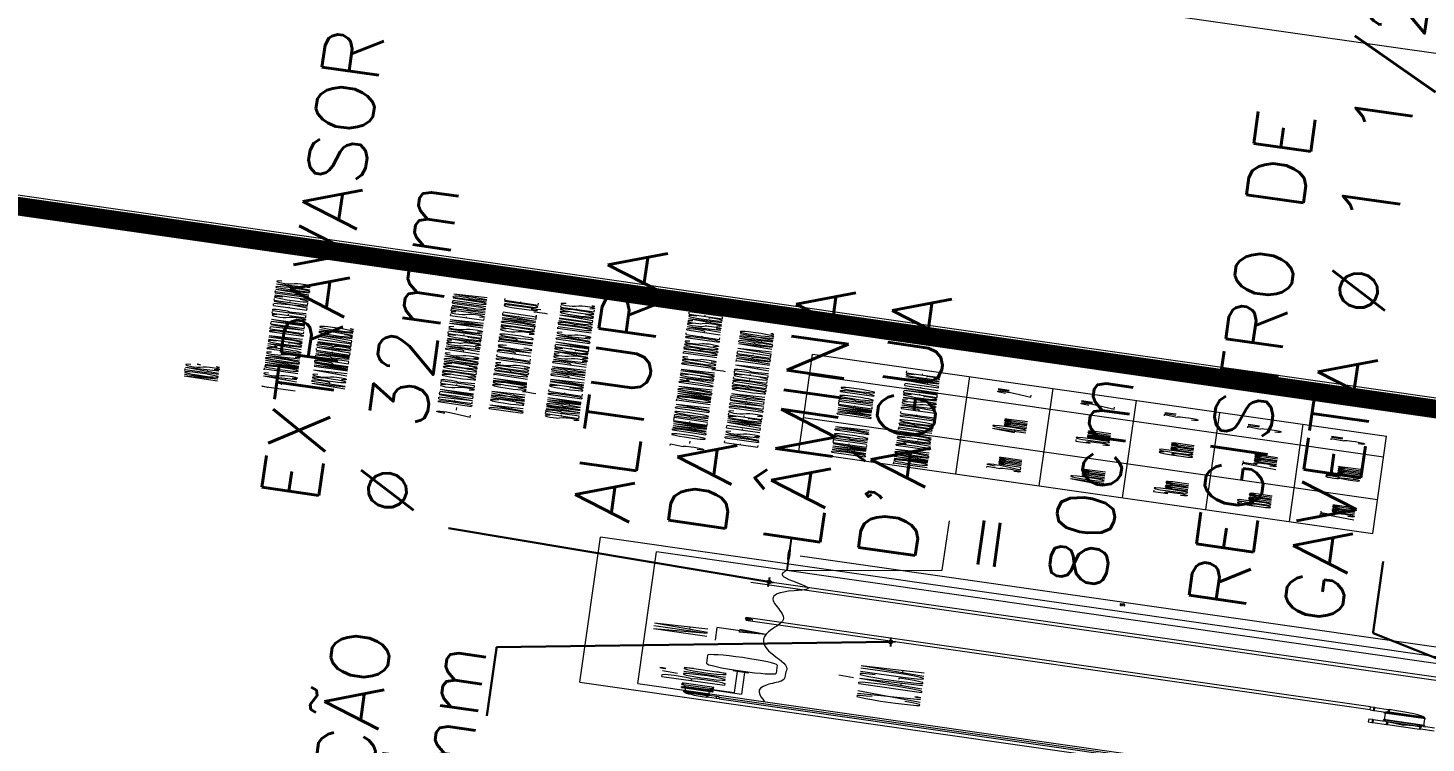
# Model space of a CAD drawing. Header units: millimetres. Extents: x -361192058 to 101130107379, y -14071650034 to 19218552450.
# Drawn here: x -126433.4 to -125986.9, y 39541.1 to 39769.4 of the extents above; entities that cross this region are included whole.
import ezdxf
from ezdxf.enums import TextEntityAlignment as Align

# ---------------------------------------------------------------- set-up
doc = ezdxf.new("R2010")
doc.units = ezdxf.units.MM
doc.header["$LTSCALE"] = 0.5
for name, color, linetype in [('02', 2, 'Continuous'), ('APBAN', 4, 'Continuous'), ('COTAS', 7, 'Continuous'), ('parede', 2, 'Continuous'), ('TEXT02', 3, 'Continuous'), ('tubulação esg', 4, 'Continuous'), ('TXT_0', 7, 'Continuous'), ('TXT_2', 6, 'Continuous')]:
    doc.layers.add(name, color=color, linetype=linetype)
doc.styles.add('ADITIVOCAD', font='ROMANS.shx')
doc.styles.add('COTAS', font='romans.shx')
doc.styles.add('R80', font='simplex.shx', dxfattribs={"height": 0.2})
doc.styles.add('ROMANS', font='romans', dxfattribs={"height": 0.1})
doc.styles.get("Standard").update_dxf_attribs({"font": 'txt.shx', "height": 0.12})
doc.dimstyles.new('COTAS', dxfattribs={"dimtxt": 0.08, "dimasz": 0.06, "dimexe": 0.18, "dimexo": 0.0625, "dimgap": 0.05, "dimtad": 1, "dimdec": 4, "dimzin": 4, "dimdsep": 46, "dimtxsty": 'R80', "dimblk1": 'DOT', "dimblk2": 'DOT', "dimsah": 1, "dimcen": 0.09, "dimse1": 1, "dimse2": 1, "dimclrt": 150, "dimadec": 0, "dimazin": 0, "dimtfac": 1, "dimtdec": 4, "dimtmove": 2, "dimatfit": 3, "dimldrblk": 'DOT', "dimfxl": 0, "dimtolj": 1, "dimtzin": 0, "dimarcsym": 0})

# ---------------------------------------------------------------- blocks, each defined once
blk = doc.blocks.new('_Dot')
at = {"color": 0, "lineweight": -2}
blk.add_line((-0.5, 0), (-1, 0), dxfattribs=at)
at = {"color": 0, "const_width": 0.5}
blk.add_lwpolyline([(-0.25, 0, 1), (0.25, 0, 1)], format="xyb", close=True, dxfattribs=at)
blk = doc.blocks.new('DOT')
for p, q in [((0, -1.5), (0, 1.5)), ((1.5, 0), (-1.5, 0))]:
    blk.add_line(p, q)
blk.add_circle((0, 0), 0.5)
blk = doc.blocks.new('BOLA')
for p, q in [((0, -1.44), (0, 1.44)), ((-1.44, 0), (1.44, 0))]:
    blk.add_line(p, q)
blk.add_circle((0, 0), 0.452)
blk = doc.blocks.new('APROVADO QUADRA 21.2 MBVII')
at = {"lineweight": 18}
blk.add_lwpolyline([(3864.7239, 2317.7332), (4064.6387, 2317.7332), (4064.6387, 2159.8406), (3864.7239, 2159.8406)], close=True, dxfattribs=at)
at = {"layer": '02', "color": 4, "lineweight": 18}
for p, q in [((4022.4971, 2277.4082), (4024.0586, 2276.5807)), ((4024.0586, 2276.5807), (4027.5471, 2276.5807))]:
    blk.add_line(p, q, dxfattribs=at)
at = {"layer": '02', "color": 7, "lineweight": 18}
blk.add_line((4023.6235, 2273.8438), (4023.6235, 2277.3482), dxfattribs=at)
at = {"layer": '02', "lineweight": 18}
blk.add_lwpolyline([(3979.6187, 2238.7047), (4040.8187, 2238.7047), (4040.8187, 2283.2547), (3979.6187, 2283.2547)], close=True, dxfattribs=at)
at = {"layer": '02', "lineweight": 18, "const_width": 0.1}
blk.add_lwpolyline([(3980.3687, 2239.4547), (4040.0687, 2239.4547), (4040.0687, 2282.5047), (3980.3687, 2282.5047)], close=True, dxfattribs=at)
at = {"layer": 'COTAS', "lineweight": 18}
for p, q in [((4017.8713, 2277.7368), (4016.9696, 2277.7368)), ((4017.8709, 2277.4702), (4017.8713, 2277.7368)), ((4017.7818, 2277.6135), (4017.8711, 2277.6134)), ((4017.8709, 2277.4702), (4017.7818, 2277.6135)), ((4017.96, 2277.6135), (4017.8707, 2277.6134)), ((4017.8709, 2277.4702), (4017.96, 2277.6135))]:
    blk.add_line(p, q, dxfattribs=at)
blk.add_open_spline([(4022.4971, 2277.4082), (4022.3214, 2277.4271), (4021.9594, 2277.466), (4021.5248, 2277.2155), (4020.7572, 2277.5395), (4019.9381, 2277.4193), (4018.9718, 2277.3751), (4018.0362, 2277.478), (4016.9515, 2277.506), (4015.9919, 2277.3194), (4015.3341, 2277.342), (4014.8598, 2277.3256), (4014.1558, 2277.5023), (4013.618, 2277.4588), (4013.2156, 2277.4262)], degree=3, knots=[0, 0, 0, 0, 0.524106, 1.079856, 1.342524, 2.93107, 3.472606, 4.25026, 5.747679, 6.709959, 7.160989, 7.720557, 8.12396, 9.322028, 9.322028, 9.322028, 9.322028], dxfattribs=at)
at = {"layer": 'parede', "color": 7, "lineweight": 18}
for p, q in [((4012.7515, 2278.4245), (4022.9611, 2278.4245)), ((4012.7515, 2278.4245), (4012.7515, 2265.8972)), ((4022.9611, 2270.0712), (4022.9611, 2278.4245)), ((4013.2156, 2278.1151), (4013.2156, 2273.7838)), ((4013.2156, 2278.1151), (4022.4971, 2278.1151)), ((4022.4971, 2273.7838), (4022.4971, 2278.1151))]:
    blk.add_line(p, q, dxfattribs=at)
at = {"layer": 'tubulação esg', "lineweight": 18}
for p, q in [((4013.0915, 2277.8638), (4013.0876, 2277.86)), ((4013.0876, 2277.86), (4013.0876, 2277.7383)), ((4013.0915, 2277.7344), (4013.0915, 2277.8638)), ((4013.1391, 2277.8638), (4013.0915, 2277.8638)), ((4013.1422, 2277.867), (4013.1391, 2277.8638)), ((4013.1391, 2277.7255), (4013.1391, 2277.8638)), ((4013.1422, 2277.7224), (4013.1422, 2277.867)), ((4013.1549, 2277.867), (4013.1422, 2277.867)), ((4013.1549, 2277.7224), (4013.1549, 2277.867)), ((4013.1549, 2277.8571), (4013.3802, 2277.8571)), ((4013.3802, 2277.7177), (4013.3802, 2277.8692)), ((4013.3802, 2277.8692), (4013.3836, 2277.8692)), ((4013.3871, 2277.8726), (4013.3871, 2277.8761)), ((4013.3871, 2277.7177), (4013.3871, 2277.8692)), ((4013.3905, 2277.8795), (4013.418, 2277.8795)), ((4013.3905, 2277.8761), (4013.3905, 2277.7108)), ((4013.418, 2277.7108), (4013.418, 2277.8761)), ((4013.4214, 2277.8726), (4013.4214, 2277.8761)), ((4013.4214, 2277.7177), (4013.4214, 2277.8692)), ((4013.4249, 2277.8692), (4013.4764, 2277.8692)), ((4013.4781, 2277.7194), (4013.4781, 2277.8675)), ((4013.4781, 2277.8621), (4013.5892, 2277.8621)), ((4013.5892, 2277.8692), (4013.5926, 2277.8692)), ((4013.5892, 2277.7177), (4013.5892, 2277.8692)), ((4013.5961, 2277.8726), (4013.5961, 2277.8761)), ((4013.5961, 2277.7177), (4013.5961, 2277.8692)), ((4013.5995, 2277.8795), (4013.6934, 2277.8795)), ((4013.6969, 2277.8726), (4013.6969, 2277.8761)), ((4013.6969, 2277.7177), (4013.6969, 2277.8692)), ((4013.7037, 2277.8692), (4013.7003, 2277.8692)), ((4013.7037, 2277.7177), (4013.7037, 2277.8692)), ((4013.4654, 2277.7934), (4013.4716, 2277.7934)), ((4013.4654, 2277.7135), (4013.4654, 2277.7934)), ((4013.4716, 2277.7135), (4013.4716, 2277.7934)), ((4015.8594, 2277.7653), (4015.2994, 2277.7653)), ((4012.9589, 2277.6837), (4012.9621, 2277.6868)), ((4012.9589, 2277.671), (4012.9589, 2277.6837)), ((4012.9589, 2277.6837), (4013.1035, 2277.6837)), ((4012.9589, 2277.671), (4013.1035, 2277.671)), ((4012.9621, 2277.7344), (4012.9659, 2277.7383)), ((4012.9621, 2277.6868), (4012.9621, 2277.7344)), ((4012.9621, 2277.7344), (4013.0915, 2277.7344)), ((4012.9621, 2277.6868), (4013.1004, 2277.6868)), ((4012.9659, 2277.7383), (4013.0876, 2277.7383)), ((4012.9706, 2277.671), (4012.9706, 2271.9314)), ((4013.0876, 2277.7383), (4013.0915, 2277.7344)), ((4013.0915, 2277.7344), (4013.1004, 2277.7255)), ((4013.0919, 2277.671), (4013.0919, 2271.9314)), ((4013.1004, 2277.6868), (4013.1004, 2277.7255)), ((4013.1391, 2277.7255), (4013.1004, 2277.7255)), ((4013.1035, 2277.6837), (4013.1004, 2277.6868)), ((4013.1035, 2277.671), (4013.1035, 2277.6837)), ((4013.1422, 2277.7224), (4013.1391, 2277.7255)), ((4013.1549, 2277.7224), (4013.1422, 2277.7224)), ((4013.1549, 2277.7276), (4013.3802, 2277.7276)), ((4013.3802, 2277.7177), (4013.3836, 2277.7177)), ((4013.3871, 2277.7108), (4013.3871, 2277.7142)), ((4013.3905, 2277.7074), (4013.418, 2277.7074)), ((4013.4214, 2277.7108), (4013.4214, 2277.7142)), ((4013.4249, 2277.7177), (4013.4654, 2277.7177)), ((4013.4654, 2277.7135), (4013.4716, 2277.7135)), ((4013.4716, 2277.7177), (4013.4764, 2277.7177)), ((4013.4781, 2277.7247), (4013.5892, 2277.7247)), ((4013.5147, 2277.7247), (4013.5147, 2277.5558)), ((4013.5551, 2277.7247), (4013.5551, 2277.5961)), ((4013.5892, 2277.7177), (4013.5926, 2277.7177)), ((4013.5961, 2277.7108), (4013.5961, 2277.7142)), ((4013.5995, 2277.7074), (4013.6934, 2277.7074)), ((4013.6969, 2277.7108), (4013.6969, 2277.7142)), ((4013.7037, 2277.7177), (4013.7003, 2277.7177)), ((4015.0311, 2277.5961), (4013.5551, 2277.5961)), ((4015.1143, 2277.6163), (4015.0311, 2277.6163)), ((4015.0311, 2277.5356), (4015.0311, 2277.6163)), ((4015.0311, 2277.5558), (4013.5147, 2277.5558)), ((4015.1143, 2277.5356), (4015.0311, 2277.5356)), ((4018.641, 2274.1983), (4018.641, 2277.5879)), ((4018.8553, 2274.1983), (4018.8553, 2277.5879)), ((4021.3339, 2277.5903), (4021.333, 2272.2313)), ((4021.5367, 2272.2313), (4021.5367, 2277.5903)), ((4015.8594, 2277.3866), (4015.2994, 2277.3866)), ((4017.7931, 2274.1983), (4017.7931, 2274.1787)), ((4018.0163, 2274.1983), (4017.7931, 2274.1983)), ((4017.7931, 2274.1787), (4017.798, 2274.1738)), ((4018.0163, 2274.1787), (4017.7931, 2274.1787)), ((4017.798, 2274.1738), (4017.798, 2274.1004)), ((4018.0114, 2274.1738), (4017.798, 2274.1738)), ((4018.0163, 2274.1787), (4018.0114, 2274.1738)), ((4018.0114, 2274.1738), (4018.0114, 2274.1239)), ((4018.0163, 2274.1983), (4018.0163, 2274.1787)), ((4018.6365, 2274.1983), (4018.8597, 2274.1983)), ((4018.6365, 2274.1983), (4018.6365, 2274.1787)), ((4018.6365, 2274.1787), (4018.8597, 2274.1787)), ((4018.6365, 2274.1787), (4018.6414, 2274.1738)), ((4018.6414, 2274.1738), (4018.8548, 2274.1738)), ((4018.6414, 2274.1738), (4018.6414, 2274.1141)), ((4018.8597, 2274.1787), (4018.8548, 2274.1738)), ((4018.8548, 2274.1738), (4018.8548, 2274.1004)), ((4018.8597, 2274.1983), (4018.8597, 2274.1787)), ((4017.798, 2274.1004), (4017.8039, 2274.0944)), ((4017.798, 2274.1004), (4017.9047, 2274.1004)), ((4017.8038, 2274.0945), (4017.8038, 2273.9203)), ((4017.8039, 2274.0944), (4017.9047, 2274.0944)), ((4018.0114, 2274.1141), (4017.9047, 2274.0074)), ((4017.9977, 2274.1004), (4017.9047, 2274.1004)), ((4017.9917, 2274.0944), (4017.9047, 2274.0944)), ((4017.9917, 2274.0944), (4017.9917, 2273.9203)), ((4017.9977, 2274.1004), (4017.9977, 2273.9144)), ((4018.0711, 2274.1141), (4018.0211, 2274.1141)), ((4018.076, 2274.119), (4018.0711, 2274.1141)), ((4018.0711, 2273.9007), (4018.0711, 2274.1141)), ((4018.0711, 2274.1141), (4018.5573, 2274.1141)), ((4018.0955, 2274.119), (4018.076, 2274.119)), ((4018.076, 2273.8958), (4018.076, 2274.119)), ((4018.0955, 2273.8958), (4018.0955, 2274.119)), ((4018.5573, 2273.8958), (4018.5573, 2274.119)), ((4018.5573, 2274.119), (4018.5768, 2274.119)), ((4018.5768, 2273.8958), (4018.5768, 2274.119)), ((4018.5768, 2274.119), (4018.5817, 2274.1141)), ((4018.5817, 2273.9007), (4018.5817, 2274.1141)), ((4018.5817, 2274.1141), (4018.6414, 2274.1141)), ((4018.6551, 2274.1004), (4018.6414, 2274.1141)), ((4018.6551, 2274.1004), (4018.8548, 2274.1004)), ((4018.6551, 2273.9007), (4018.6551, 2274.1004)), ((4018.6611, 2274.0944), (4018.6551, 2274.1004)), ((4018.8489, 2274.0944), (4018.6611, 2274.0944)), ((4018.6611, 2273.9066), (4018.6611, 2274.0944)), ((4018.8548, 2274.1004), (4018.8489, 2274.0944)), ((4018.0114, 2273.9007), (4017.9047, 2274.0074)), ((4017.798, 2273.9144), (4017.8039, 2273.9203)), ((4017.798, 2273.841), (4017.798, 2273.9144)), ((4017.798, 2273.9144), (4017.9047, 2273.9144)), ((4017.8039, 2273.9203), (4017.9047, 2273.9203)), ((4017.9917, 2273.9203), (4017.9047, 2273.9203)), ((4017.9977, 2273.9144), (4017.9047, 2273.9144)), ((4018.0114, 2273.841), (4018.0114, 2273.8909)), ((4018.0711, 2273.9007), (4018.0211, 2273.9007)), ((4018.076, 2273.8958), (4018.0711, 2273.9007)), ((4018.0711, 2273.9007), (4018.5573, 2273.9007)), ((4018.0955, 2273.8958), (4018.076, 2273.8958)), ((4018.5573, 2273.8958), (4018.5768, 2273.8958)), ((4018.5768, 2273.8958), (4018.5817, 2273.9007)), ((4018.5817, 2273.9007), (4018.6551, 2273.9007)), ((4018.6551, 2273.9007), (4018.6611, 2273.9066))]:
    blk.add_line(p, q, dxfattribs=at)
for centre, radius, start, end in [((4013.0908, 2277.735), 0.125, 91.47331, 178.52669), ((4013.3836, 2277.8726), 0.00344, 270, 0), ((4013.3905, 2277.8761), 0.00344, 90, 180), ((4013.418, 2277.8761), 0.00344, 0, 90), ((4013.4249, 2277.8726), 0.00344, 180, 270), ((4013.4764, 2277.8675), 0.00172, 0, 90), ((4013.5926, 2277.8726), 0.00344, 270, 0), ((4013.5995, 2277.8761), 0.00344, 90, 180), ((4013.6934, 2277.8761), 0.00344, 0, 90), ((4013.7003, 2277.8726), 0.00344, 180, 270), ((4015.2994, 2277.5759), 0.1894, 90, 270), ((4015.8594, 2277.5759), 0.1894, 270, 90), ((4013.3836, 2277.7142), 0.00344, 0, 90), ((4013.3905, 2277.7108), 0.00344, 180, 270), ((4013.418, 2277.7108), 0.00344, 270, 0), ((4013.4249, 2277.7142), 0.00344, 90, 180), ((4013.4764, 2277.7194), 0.00172, 270, 0), ((4013.5926, 2277.7142), 0.00344, 0, 90), ((4013.5995, 2277.7108), 0.00344, 180, 270), ((4013.6934, 2277.7108), 0.00344, 270, 0), ((4013.7003, 2277.7142), 0.00344, 90, 180), ((4018.0211, 2274.1239), 0.00979, 180, 270), ((4018.6561, 2274.0994), 0.1928, 271.47331, 358.52669), ((4018.0211, 2273.8909), 0.00979, 90, 180)]:
    blk.add_arc(centre, radius, start, end, dxfattribs=at)
for points in [[(4018.8351, 2277.5918), (4018.764, 2277.5508), (4018.7151, 2277.5823), (4018.641, 2277.5879)], [(4018.7418, 2277.5633), (4018.7842, 2277.591), (4018.8553, 2277.5879)]]:
    blk.add_spline(points, degree=3, dxfattribs=at)
at = {"layer": 'TXT_2', "lineweight": 18}
for p, q in [((4030.8493, 2277.4353), (4030.8493, 2274.3183)), ((4030.8493, 2277.4353), (4037.7022, 2277.4353)), ((4033.2447, 2277.4353), (4033.2447, 2276.5818)), ((4036.2442, 2277.4353), (4036.2442, 2276.5818)), ((4037.7022, 2277.4353), (4037.7022, 2274.3183)), ((4030.8493, 2276.5818), (4037.7022, 2276.5818)), ((4033.2447, 2276.5818), (4033.2447, 2274.3183)), ((4036.2442, 2276.5818), (4036.2442, 2274.3183)), ((4030.8493, 2276.1291), (4037.7022, 2276.1291)), ((4030.8493, 2275.6764), (4037.7022, 2275.6764)), ((4030.8493, 2275.2237), (4037.7022, 2275.2237)), ((4030.8493, 2274.771), (4037.7022, 2274.771)), ((4030.8493, 2274.3183), (4037.7022, 2274.3183))]:
    blk.add_line(p, q, dxfattribs=at)
at = {"layer": '02', "color": 7, "lineweight": 18, "xscale": 0.06, "yscale": 0.06, "zscale": 0.06, "rotation": 90}
blk.add_blockref('BOLA', (4023.6235, 2277.4082), dxfattribs=at)
at = {"color": 0, "lineweight": 13, "flags": 8}
for p in [(4700.7247, 2280.1125), (4699.5738, 2277.8964), (4702.3546, 2276.195), (4703.6722, 2274.085), (4699.8445, 2272.2194), (4703.0488, 2270.137), (4703.0877, 2267.9803), (4700.6523, 2261.5216), (4700.7007, 2257.1593)]:
    blk.add_attdef('NIVEL', p, '', height=0.075, dxfattribs=at)
for rotation, width, p in [(90, 0.8, (4700.8205, 2275.7521)), (270, 0.6, (4703.8437, 2274.9021)), (90, 0.8, (4701.5575, 2268.5021)), (180, 0.6, (4651.1817, 2236.1931))]:
    blk.add_attdef('$PORTA', text='', height=0.09, rotation=rotation, dxfattribs=dict(at, width=width)).set_placement(p, align=Align.MIDDLE)
for p in [(4654.176, 2240.463), (4648.499, 2240.1923), (4637.8012, 2239.3845), (4633.4388, 2239.3361), (4656.3921, 2239.3121), (4652.4746, 2237.6822), (4644.2598, 2236.9491), (4646.4166, 2236.988), (4650.3646, 2236.3646)]:
    blk.add_attdef('NIVEL', p, '', height=0.075, rotation=270, dxfattribs=at)
at = {"color": 0, "lineweight": 13, "width": 0.8, "flags": 8}
for p in [(4652.0317, 2239.2163), (4644.7817, 2238.4793)]:
    blk.add_attdef('$PORTA', text='', height=0.09, dxfattribs=at).set_placement(p, align=Align.MIDDLE)
at = {"layer": '02', "color": 3, "lineweight": 18, "insert": (4023.4635, 2275.596), "char_height": 0.12, "attachment_point": 5, "rotation": 90}
blk.add_mtext('\\A1;0,80', dxfattribs=at)
at = {"layer": 'APBAN', "lineweight": 18, "style": 'COTAS'}
for s, insert, char_height, attachment_point in [('EXTRAVASOR\\P%%C 32mm', (4022.38, 2279.8522), 0.30938, 4), ('Tubo VENTILAÇÃO\\P%%C 50mm', (4014.2288, 2278.9436), 0.309381, 9), ('REGISTRO DE\\PGAVETA %%C 1 1/2"', (4024.0767, 2274.7842), 0.309381, 4)]:
    blk.add_mtext(s, dxfattribs=dict(at, insert=insert, char_height=char_height, attachment_point=attachment_point))
at = {"layer": 'APBAN', "lineweight": 18, "insert": (4024.1104, 2277.148), "char_height": 0.309381, "width": 4.370666, "attachment_point": 4, "style": 'COTAS'}
blk.add_mtext("ALTURA DA LÂMINA D'ÁGUA = 80cm", dxfattribs=at)
at = {"layer": 'TEXT02', "lineweight": 18, "style": 'ROMANS'}
for s, height, p in [('NA', 0.28927, (4017.1202, 2278.0729)), ('CX. DÁGUA', 0.34032, (4014.3675, 2276.9391))]:
    blk.add_text(s, height=height, dxfattribs=at).set_placement(p, align=Align.TOP_LEFT)
blk.add_text('Bóia', height=0.34032, dxfattribs=at).set_placement((4013.8959, 2277.6525))
at = {"layer": 'TXT_0', "lineweight": 18, "style": 'ADITIVOCAD'}
for s, height, p in [('NOTAS:', 0.18107, (4029.9427, 2280.5817)), ('1 - AS TOMADAS D`AGUA DEVEM SER EXECUTADAS', 0.181074, (4029.9427, 2280.1604)), ('APOS A IMPERMEABILIZACAO.', 0.181074, (4030.6709, 2279.8975)), ('2 - DEVEM SER COLOCADAS PASSAGENS NA ESTRUTURA', 0.181074, (4029.9427, 2279.2098)), ('DA CAIXA ,COM TUBOS DE PVC TIPO SOLDAVEL ,QUE', 0.181074, (4030.7248, 2278.9333)), ('SERVIRAM DE GUIA PARA PASSAGEM DAS TUBULACOES.', 0.181074, (4030.7248, 2278.6299)), ('3 - O DIAMETRO DA TOMADA D`AGUA ,DOS TUBOS DE PASSAGEM', 0.181074, (4029.9427, 2277.9423)), ('E DAS FLANGES DEVERA OBEDECER A TABELA ABAIXO.', 0.181074, (4030.6901, 2277.6559)), ('DIAMETRO DA', 0.181074, (4031.0895, 2277.0773)), ('DIAMETRO DO', 0.181074, (4033.7928, 2277.0773)), ('TOMADA D`AGUA', 0.181074, (4030.9209, 2276.7402)), ('TUBO DE PASSAGEM', 0.181074, (4033.3351, 2276.7402)), ('FLANGE', 0.18107, (4036.3972, 2276.7402)), ('32mm', 0.18107, (4031.5458, 2276.2406)), ('40mm', 0.18107, (4034.2536, 2276.2406)), ('2"', 0.18107, (4036.8573, 2276.2406)), ('40mm', 0.18107, (4031.5458, 2275.7879)), ('50mm', 0.18107, (4034.2536, 2275.7879)), ('2"', 0.18107, (4036.8573, 2275.7879)), ('50mm', 0.18107, (4031.5458, 2275.3352)), ('60mm', 0.18107, (4034.2536, 2275.3352)), ('3"', 0.18107, (4036.8573, 2275.3352)), ('60mm', 0.18107, (4031.5458, 2274.8825)), ('75mm', 0.18107, (4034.2536, 2274.8825)), ('3"', 0.18107, (4036.8573, 2274.8825)), ('75mm', 0.18107, (4031.5458, 2274.4298)), ('85mm', 0.18107, (4034.2536, 2274.4298)), ('3"', 0.18107, (4036.8573, 2274.4298))]:
    blk.add_text(s, height=height, dxfattribs=at).set_placement(p)
at = {"layer": 'APBAN', "lineweight": 18}
blk.add_leader([(4021.5367, 2277.4944), (4022.0707, 2279.2404)], dimstyle='COTAS', override={"dimldrblk": 'DOT'}, dxfattribs=at)
at = {"layer": 'APBAN', "lineweight": 18, "annotation_type": 0, "has_hookline": 1}
for points, hookline_direction, text_width in [([(4018.5901, 2276.8005), (4014.3388, 2278.8936), (4014.2788, 2278.8936)], 1, 3.963), ([(4020.4344, 2273.1089), (4023.9667, 2274.2407), (4024.0267, 2274.2407)], 0, 4.1693)]:
    blk.add_leader(points, dimstyle='COTAS', override={"dimldrblk": 'DOT'}, dxfattribs=dict(at, hookline_direction=hookline_direction, text_width=text_width))

msp = doc.modelspace()

# ---------------------------------------------------------------- block references
at = {"layer": '02', "color": 0, "lineweight": 30, "xscale": -4.574818403918471, "yscale": -59.40450511825884, "zscale": 4.574818403918471, "rotation": 261.8606972171988}
msp.add_blockref('APROVADO QUADRA 21.2 MBVII', (5129.041, 2225.201), dxfattribs=at)

doc.saveas('drawing.dxf')
